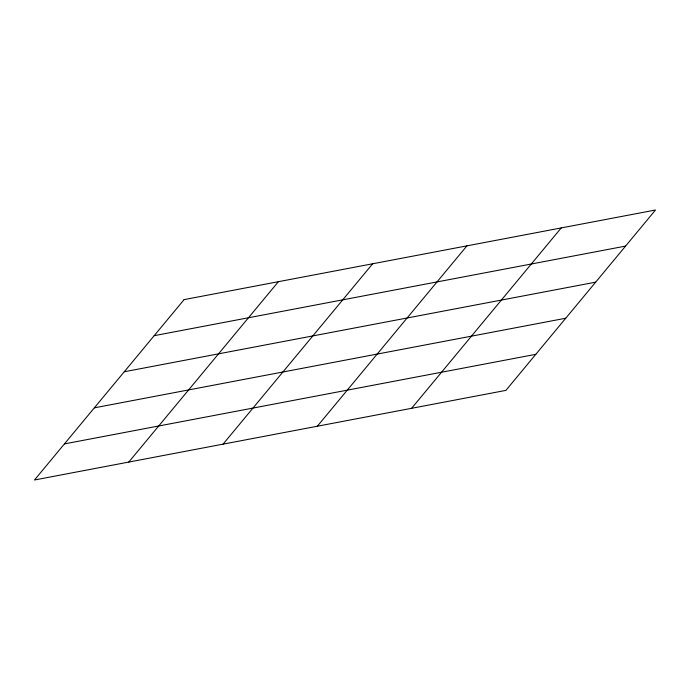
<?xml version="1.0" encoding="UTF-8"?>
<svg xmlns="http://www.w3.org/2000/svg" width="690" height="690" viewBox="0 0 690 690"><rect width="100%" height="100%" fill="white"/><g stroke="black" fill="none" stroke-linecap="round" stroke-linejoin="round"><path stroke-width="1.03" d="M128.78 462.067L278.38 281.693M223.06 444.144L372.66 263.77M317.34 426.23L466.94 245.856M411.62 408.308L561.22 227.933M154.18 335.685L625.58 246.089M124.26 371.763L595.66 282.158M94.34 407.842L565.74 318.237M64.42 443.911L535.82 354.315M184.101 299.615L34.5 479.99L505.899 390.385L655.5 210.01L184.101 299.615"/></g></svg>
